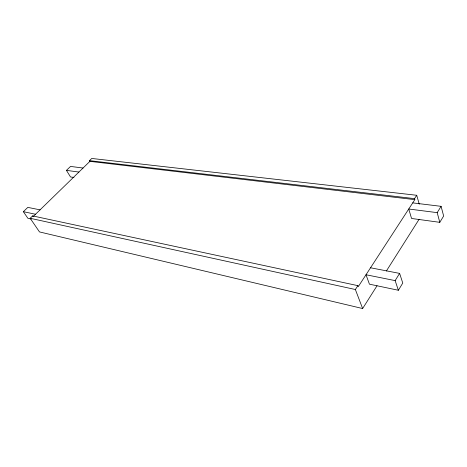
<?xml version="1.0" encoding="UTF-8"?>
<svg xmlns="http://www.w3.org/2000/svg" width="467" height="467" viewBox="0 0 467 467"><rect width="100%" height="100%" fill="white"/><g stroke="black" fill="none" stroke-linecap="round" stroke-linejoin="round"><path stroke-width="0.7" d="M398.374 290.264L395.146 280.614L366.005 274.748L369.438 284.175L398.374 290.264L402.77 283.049L399.612 273.393L370.535 267.778M441.093 206.332L437.188 212.643L408.742 209.012L411.55 218.468L439.797 222.333L443.65 216.023L441.093 206.332L412.717 202.888M395.146 280.614L399.612 273.393M414.83 199.642L89.903 161.36L89.483 160.648L91.742 158.459L416.722 195.282L414.538 198.638L414.83 199.642L358.259 286.662L357.88 285.658L32.62 215.906L30.174 218.282L39.491 231.918L362.626 308.541L377.027 285.781M386.367 271.018L419.068 219.344M362.626 308.541L355.369 289.522L357.88 285.658M89.903 161.36L33.104 216.618L32.62 215.906M31.271 219.035L27.886 218.287L23.35 211.679L27.827 207.383L40.051 209.858M73.973 177.46L70.511 176.964L66.442 170.362L70.552 166.427L83.044 168.032M89.483 160.648L414.538 198.638M66.442 170.362L78.911 172.054M23.35 211.679L35.539 214.248M30.174 218.282L355.369 289.522M416.722 195.282L419.255 204.172M437.188 212.643L439.797 222.333"/></g></svg>
